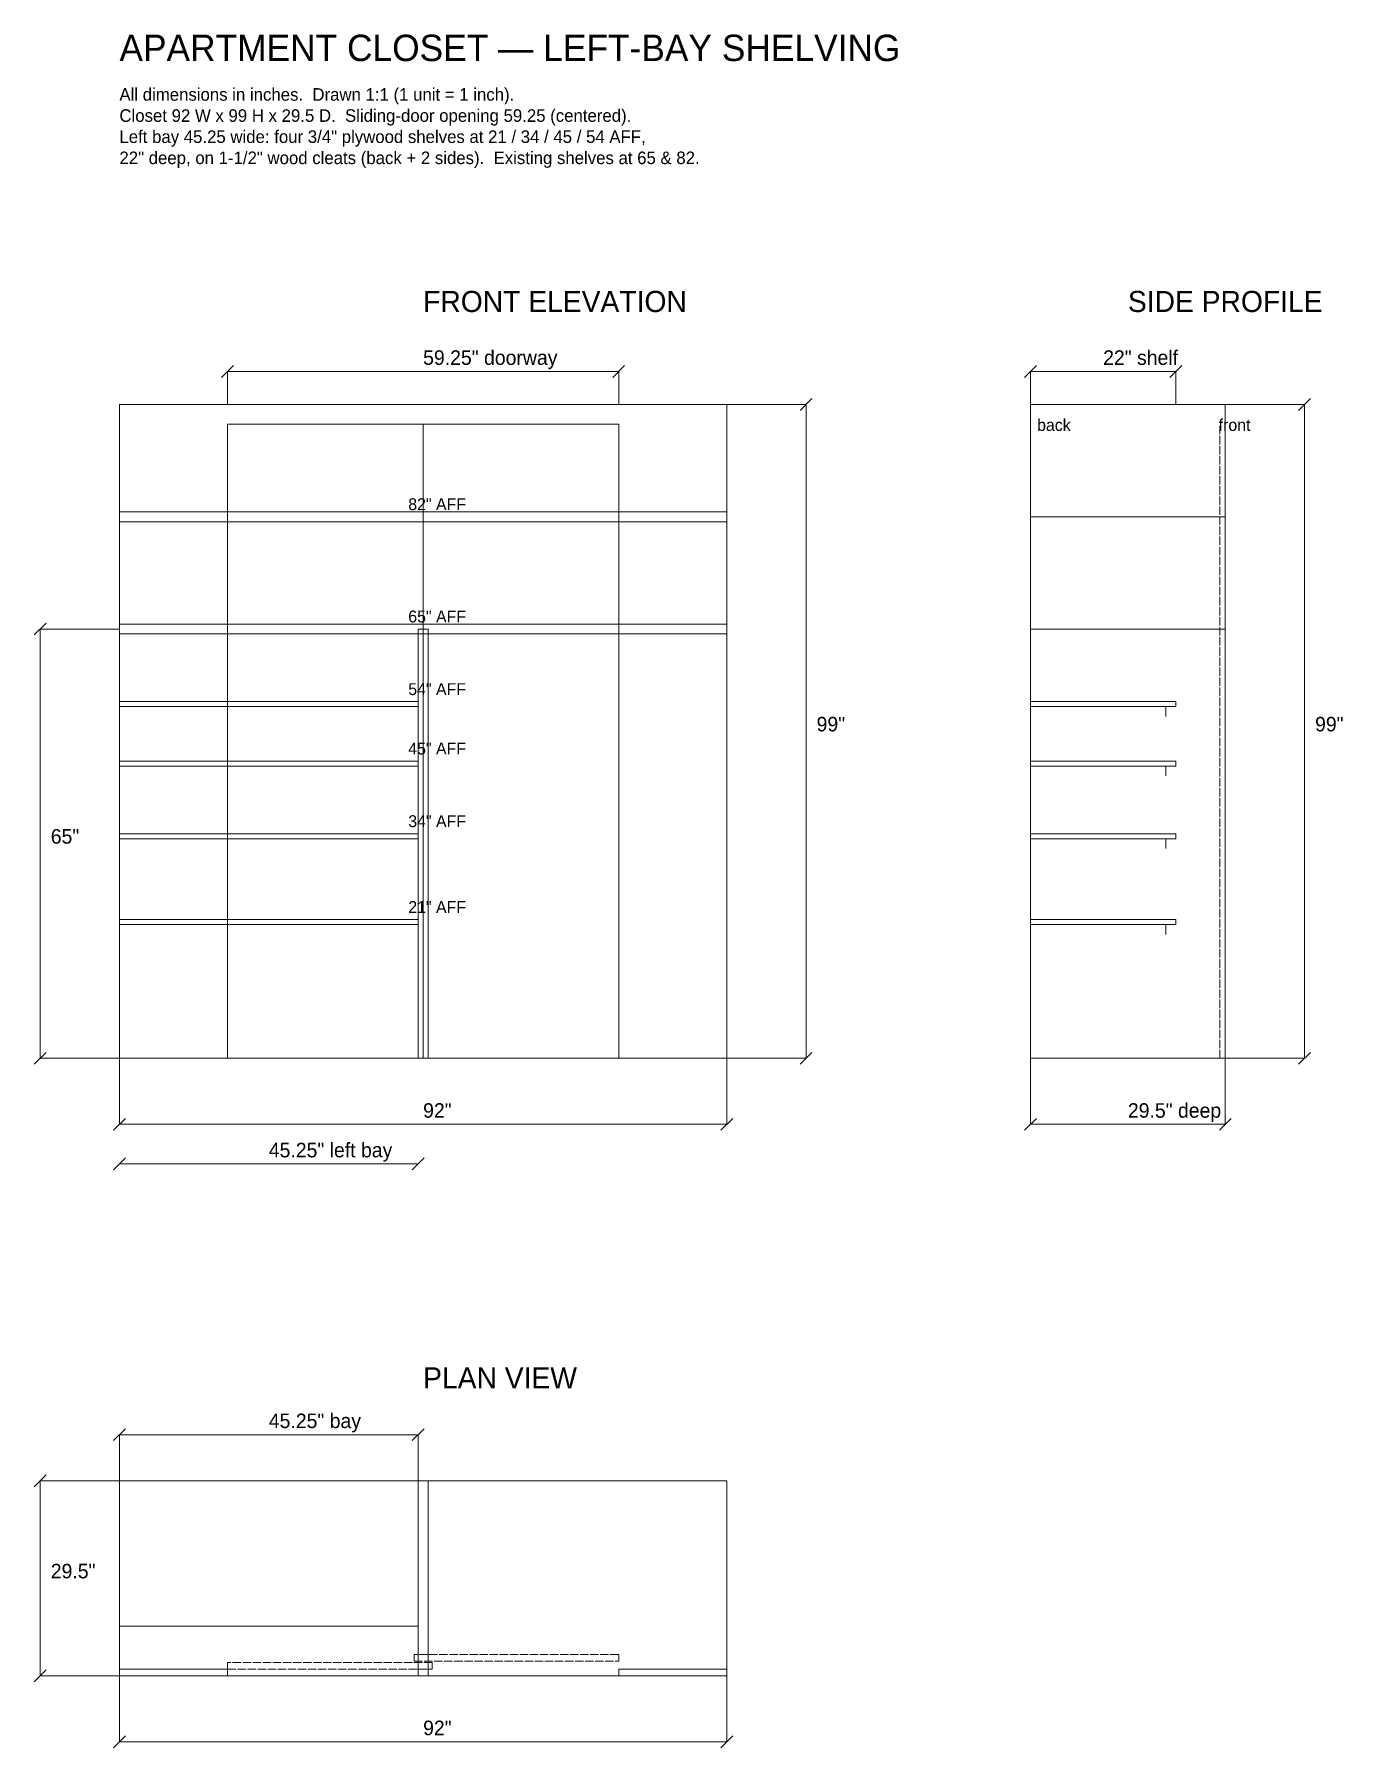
# Model space of a CAD drawing. Header units: inches. Extents: x -13 to 185, y -104 to 155.
import ezdxf

# ---------------------------------------------------------------- set-up
doc = ezdxf.new("R2010")
doc.units = ezdxf.units.IN
doc.linetypes.add('DASHED', pattern=[1.524, 1.27, -0.254])
for name, color, linetype, lineweight, plot in [('CLEATS', 30, 'Continuous', 0, False), ('DIM', 1, 'Continuous', 0, False), ('DIVIDER', 8, 'Continuous', 0, False), ('DOORS', 5, 'DASHED', 0, False), ('FIXED_SHELF', 3, 'Continuous', 0, False), ('NEW_SHELF', 4, 'Continuous', 0, False), ('TEXT', 2, 'Continuous', 0, False), ('TITLE', 7, 'Continuous', 0, False), ('WALLS', 7, 'Continuous', 0, False)]:
    doc.layers.add(name, color=color, linetype=linetype, lineweight=lineweight, plot=plot)

msp = doc.modelspace()

# ---------------------------------------------------------------- linework, layer by layer
at = {"layer": 'CLEATS'}
for p, q in [((158.5, 53.25), (158.5, 51.75)), ((158.5, 44.25), (158.5, 42.75)), ((158.5, 33.25), (158.5, 31.75)), ((158.5, 20.25), (158.5, 18.75))]:
    msp.add_line(p, q, dxfattribs=at)
at = {"layer": 'DIM'}
for p, q in [((15.475, 103.1), (17.275, 104.9)), ((16.375, 99), (16.375, 104)), ((16.375, 104), (75.625, 104)), ((74.725, 103.1), (76.525, 104.9)), ((75.625, 99), (75.625, 104)), ((137.1, 103.1), (138.9, 104.9)), ((138, 99), (138, 104)), ((138, 104), (160, 104)), ((159.1, 103.1), (160.9, 104.9)), ((160, 99), (160, 104)), ((92, 99), (104, 99)), ((103.1, 98.1), (104.9, 99.9)), ((104, 0), (104, 99)), ((167.5, 99), (179.5, 99)), ((178.6, 98.1), (180.4, 99.9)), ((179.5, 0), (179.5, 99)), ((-12.9, 64.1), (-11.1, 65.9)), ((0, 65), (-12, 65)), ((-12, 0), (-12, 65)), ((-12.9, -0.9), (-11.1, 0.9)), ((0, 0), (-12, 0)), ((0, 0), (0, -10)), ((92, 0), (92, -10)), ((92, 0), (104, 0)), ((103.1, -0.9), (104.9, 0.9)), ((138, 0), (138, -10)), ((167.5, 0), (167.5, -10)), ((167.5, 0), (179.5, 0)), ((178.6, -0.9), (180.4, 0.9)), ((-0.9, -10.9), (0.9, -9.1)), ((0, -10), (92, -10)), ((91.1, -10.9), (92.9, -9.1)), ((137.1, -10.9), (138.9, -9.1)), ((138, -10), (167.5, -10)), ((166.6, -10.9), (168.4, -9.1)), ((-0.9, -16.9), (0.9, -15.1)), ((44.35, -16.9), (46.15, -15.1)), ((0, -16), (0, -16)), ((0, -16), (45.25, -16)), ((45.25, -16), (45.25, -16)), ((-0.9, -57.9), (0.9, -56.1)), ((0, -64), (0, -57)), ((0, -57), (45.25, -57)), ((44.35, -57.9), (46.15, -56.1)), ((45.25, -64), (45.25, -57)), ((-12.9, -64.9), (-11.1, -63.1)), ((0, -64), (-12, -64)), ((-12, -93.5), (-12, -64)), ((-12.9, -94.4), (-11.1, -92.6)), ((0, -93.5), (-12, -93.5)), ((0, -93.5), (0, -103.5)), ((92, -93.5), (92, -103.5)), ((-0.9, -104.4), (0.9, -102.6)), ((0, -103.5), (92, -103.5)), ((91.1, -104.4), (92.9, -102.6))]:
    msp.add_line(p, q, dxfattribs=at)
at = {"layer": 'DIVIDER'}
for points in [[(45.25, 0), (46.75, 0), (46.75, 65), (45.25, 65)], [(45.25, -93.5), (46.75, -93.5), (46.75, -64), (45.25, -64)]]:
    msp.add_lwpolyline(points, close=True, dxfattribs=at)
at = {"layer": 'DOORS'}
msp.add_line((166.7, 0), (166.7, 96), dxfattribs=at)
for points in [[(16.375, 0), (46, 0), (46, 96), (16.375, 96)], [(46, 0), (75.625, 0), (75.625, 96), (46, 96)], [(44.625, -91.3), (75.625, -91.3), (75.625, -90.3), (44.625, -90.3)], [(16.375, -92.5), (47.375, -92.5), (47.375, -91.5), (16.375, -91.5)]]:
    msp.add_lwpolyline(points, close=True, dxfattribs=at)
at = {"layer": 'FIXED_SHELF'}
for p, q in [((138, 82), (167.5, 82)), ((138, 65), (167.5, 65))]:
    msp.add_line(p, q, dxfattribs=at)
for points in [[(0, 81.25), (92, 81.25), (92, 82.75), (0, 82.75)], [(0, 64.25), (92, 64.25), (92, 65.75), (0, 65.75)]]:
    msp.add_lwpolyline(points, close=True, dxfattribs=at)
at = {"layer": 'NEW_SHELF'}
for points in [[(0, 53.25), (45.25, 53.25), (45.25, 54), (0, 54)], [(138, 53.25), (160, 53.25), (160, 54), (138, 54)], [(0, 44.25), (45.25, 44.25), (45.25, 45), (0, 45)], [(138, 44.25), (160, 44.25), (160, 45), (138, 45)], [(0, 33.25), (45.25, 33.25), (45.25, 34), (0, 34)], [(138, 33.25), (160, 33.25), (160, 34), (138, 34)], [(0, 20.25), (45.25, 20.25), (45.25, 21), (0, 21)], [(138, 20.25), (160, 20.25), (160, 21), (138, 21)], [(0, -86), (45.25, -86), (45.25, -64), (0, -64)]]:
    msp.add_lwpolyline(points, close=True, dxfattribs=at)
at = {"layer": 'WALLS'}
for p, q in [((16.375, 0), (16.375, 96)), ((16.375, 96), (75.625, 96)), ((75.625, 0), (75.625, 96))]:
    msp.add_line(p, q, dxfattribs=at)
for points in [[(0, 0), (92, 0), (92, 99), (0, 99)], [(138, 0), (167.5, 0), (167.5, 99), (138, 99)], [(0, -93.5), (92, -93.5), (92, -64), (0, -64)], [(0, -93.5), (16.375, -93.5), (16.375, -92.5), (0, -92.5)], [(75.625, -93.5), (92, -93.5), (92, -92.5), (75.625, -92.5)]]:
    msp.add_lwpolyline(points, close=True, dxfattribs=at)

# ---------------------------------------------------------------- texts
at = {"layer": 'DIM'}
for s, p in [('59.25" doorway', (46, 105)), ('22" shelf', (149, 105)), ('99"', (105.6, 49.5)), ('99"', (181.1, 49.5)), ('65"', (-10.4, 32.5)), ('92"', (46, -9)), ('29.5" deep', (152.75, -9)), ('45.25" left bay', (22.625, -15)), ('45.25" bay', (22.625, -56)), ('29.5"', (-10.4, -78.75)), ('92"', (46, -102.5))]:
    msp.add_text(s, height=2.2, dxfattribs=at).set_placement(p)
at = {"layer": 'TEXT'}
for s, height, p in [('All dimensions in inches.  Drawn 1:1 (1 unit = 1 inch).', 1.9, (0, 145)), ('Closet 92 W x 99 H x 29.5 D.  Sliding-door opening 59.25 (centered).', 1.9, (0, 141.8)), ('Left bay 45.25 wide: four 3/4" plywood shelves at 21 / 34 / 45 / 54 AFF,', 1.9, (0, 138.6)), ('22" deep, on 1-1/2" wood cleats (back + 2 sides).  Existing shelves at 65 & 82.', 1.9, (0, 135.4)), ('back', 1.8, (139, 95)), ('front', 1.8, (166.5, 95)), ('82" AFF', 1.8, (43.75, 83)), ('65" AFF', 1.8, (43.75, 66)), ('54" AFF', 1.8, (43.75, 55)), ('45" AFF', 1.8, (43.75, 46)), ('34" AFF', 1.8, (43.75, 35)), ('21" AFF', 1.8, (43.75, 22))]:
    msp.add_text(s, height=height, dxfattribs=at).set_placement(p)
at = {"layer": 'TITLE'}
for s, height, p in [('APARTMENT CLOSET — LEFT-BAY SHELVING', 4, (0, 151)), ('FRONT ELEVATION', 3.2, (46, 113)), ('SIDE PROFILE', 3.2, (152.75, 113)), ('PLAN VIEW', 3.2, (46, -50))]:
    msp.add_text(s, height=height, dxfattribs=at).set_placement(p)

doc.saveas('drawing.dxf')
